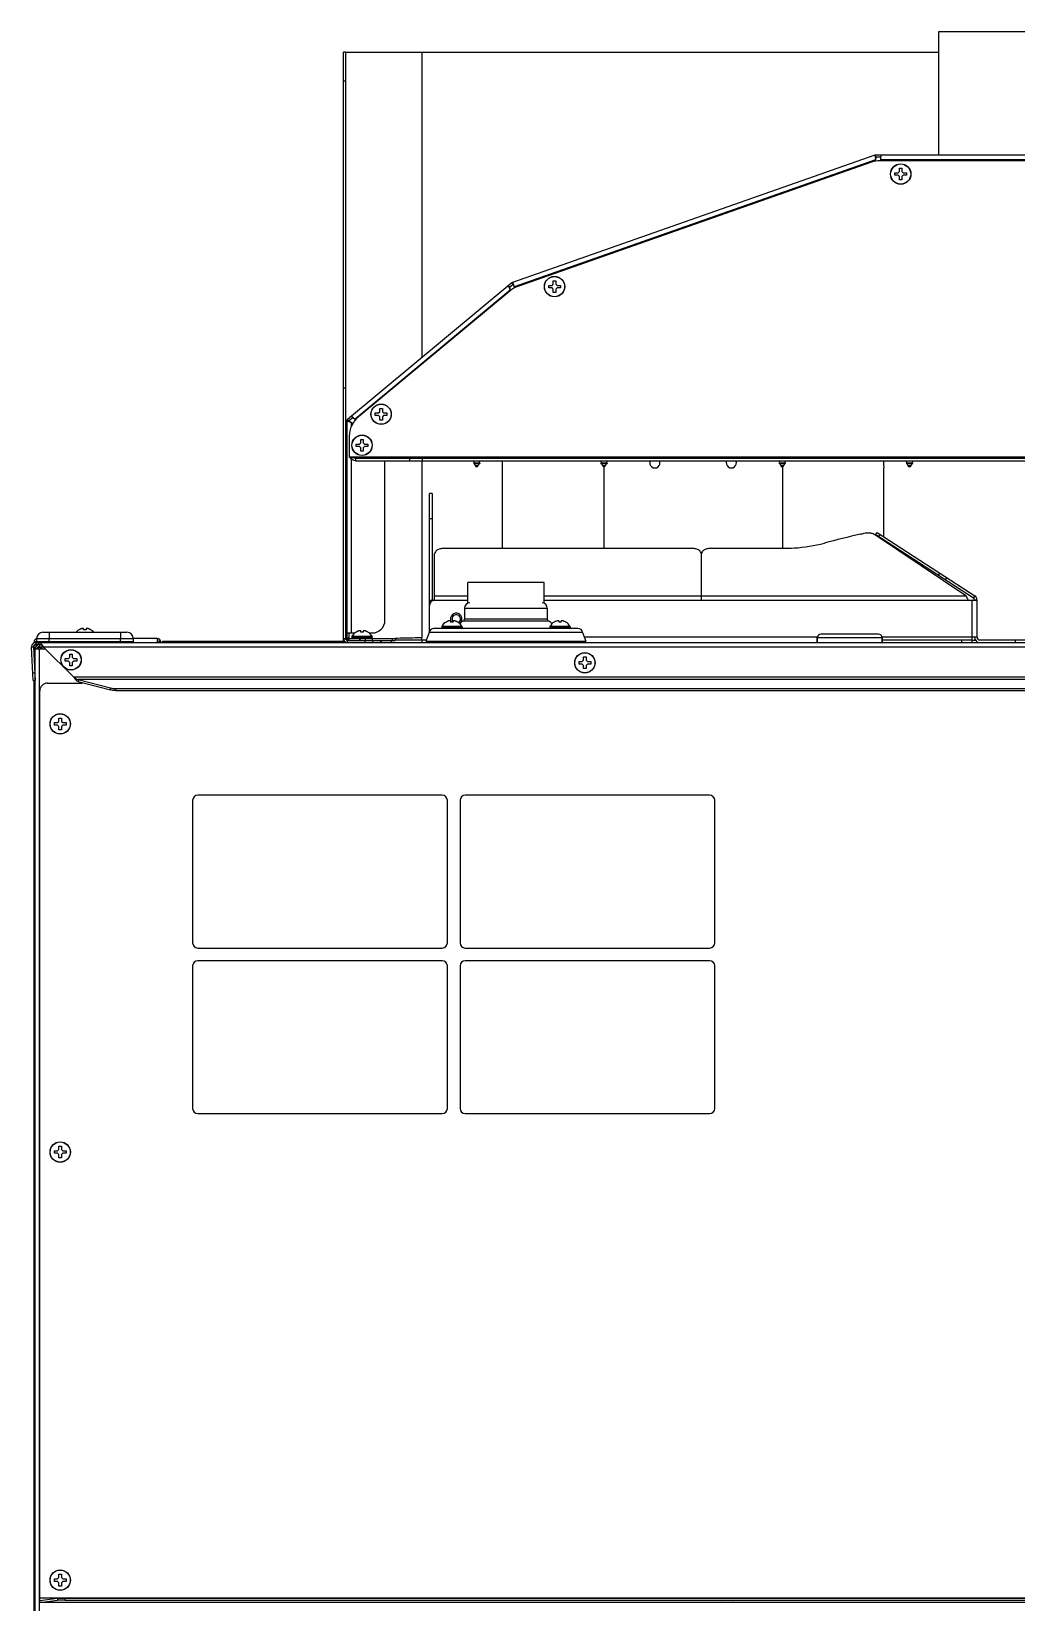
# Model space of a CAD drawing. Header units: millimetres. Extents: x -1686 to 4120, y -1850 to 2563.
# Drawn here: x 3220 to 3607, y 299 to 916 of the extents above; entities that cross this region are included whole.
import ezdxf

# ---------------------------------------------------------------- set-up
doc = ezdxf.new("R2010")
doc.units = ezdxf.units.MM
doc.header["$LTSCALE"] = 65.395
doc.layers.get('0').update_dxf_attribs({"linetype": 'CONTINUOUS'})
doc.layers.add('ASSI', color=7, linetype='CONTINUOUS')
doc.layers.add('GEOM', color=7, linetype='CONTINUOUS')

msp = doc.modelspace()

# ---------------------------------------------------------------- linework, layer by layer
at = {"linetype": 'Continuous'}
for p, q in [((3559.18, 859.03), (3559.18, 860.03)), ((3559.18, 860.03), (3560.48, 860.03)), ((3560.48, 859.03), (3559.18, 859.03)), ((3560.48, 860.03), (3560.98, 860.53)), ((3560.98, 858.53), (3560.48, 859.03)), ((3560.98, 860.53), (3560.98, 861.83)), ((3560.98, 861.83), (3561.98, 861.83)), ((3560.98, 857.23), (3560.98, 858.53)), ((3561.98, 861.83), (3561.98, 860.53)), ((3561.98, 860.53), (3562.48, 860.03)), ((3562.48, 859.03), (3561.98, 858.53)), ((3561.98, 858.53), (3561.98, 857.23)), ((3562.48, 860.03), (3563.78, 860.03)), ((3563.78, 859.03), (3562.48, 859.03)), ((3563.78, 860.03), (3563.78, 859.03)), ((3561.98, 857.23), (3560.98, 857.23)), ((3423.28, 814.83), (3423.28, 815.83)), ((3423.28, 815.83), (3424.58, 815.83)), ((3424.58, 814.83), (3423.28, 814.83)), ((3424.58, 815.83), (3425.08, 816.33)), ((3425.08, 814.33), (3424.58, 814.83)), ((3425.08, 816.33), (3425.08, 817.63)), ((3425.08, 817.63), (3426.08, 817.63)), ((3425.08, 813.03), (3425.08, 814.33)), ((3426.08, 817.63), (3426.08, 816.33)), ((3426.08, 816.33), (3426.58, 815.83)), ((3426.58, 814.83), (3426.08, 814.33)), ((3426.08, 814.33), (3426.08, 813.03)), ((3426.58, 815.83), (3427.88, 815.83)), ((3427.88, 814.83), (3426.58, 814.83)), ((3427.88, 815.83), (3427.88, 814.83)), ((3426.08, 813.03), (3425.08, 813.03)), ((3343.48, 775.43), (3342.68, 775.43)), ((3355.18, 764.73), (3355.18, 765.73)), ((3355.18, 765.73), (3356.48, 765.73)), ((3356.48, 765.73), (3356.98, 766.23)), ((3356.98, 766.23), (3356.98, 767.53)), ((3356.98, 767.53), (3357.98, 767.53)), ((3357.98, 767.53), (3357.98, 766.23)), ((3357.98, 766.23), (3358.48, 765.73)), ((3358.48, 765.73), (3359.78, 765.73)), ((3359.78, 765.73), (3359.78, 764.73)), ((3356.48, 764.73), (3355.18, 764.73)), ((3356.98, 764.23), (3356.48, 764.73)), ((3356.98, 762.93), (3356.98, 764.23)), ((3357.98, 762.93), (3356.98, 762.93)), ((3358.48, 764.73), (3357.98, 764.23)), ((3357.98, 764.23), (3357.98, 762.93)), ((3359.78, 764.73), (3358.48, 764.73)), ((3347.68, 752.53), (3347.68, 753.53)), ((3347.68, 753.53), (3348.98, 753.53)), ((3348.98, 753.53), (3349.48, 754.03)), ((3349.48, 754.03), (3349.48, 755.33)), ((3349.48, 755.33), (3350.48, 755.33)), ((3350.48, 755.33), (3350.48, 754.03)), ((3350.48, 754.03), (3350.98, 753.53)), ((3350.98, 753.53), (3352.28, 753.53)), ((3352.28, 753.53), (3352.28, 752.53)), ((3348.98, 752.53), (3347.68, 752.53)), ((3349.48, 752.03), (3348.98, 752.53)), ((3349.48, 750.73), (3349.48, 752.03)), ((3350.48, 750.73), (3349.48, 750.73)), ((3350.98, 752.53), (3350.48, 752.03)), ((3350.48, 752.03), (3350.48, 750.73)), ((3352.28, 752.53), (3350.98, 752.53)), ((3391.48, 691), (3391.48, 699.13)), ((3421.48, 699.13), (3391.48, 699.13)), ((3421.48, 691), (3421.48, 699.13)), ((3238.88, 680.58), (3238.88, 680.61)), ((3240.68, 680.58), (3240.68, 681.13)), ((3241.68, 681.13), (3241.68, 680.58)), ((3243.48, 680.61), (3243.48, 680.58)), ((3347.68, 679.68), (3347.68, 679.71)), ((3349.48, 679.68), (3349.48, 680.23)), ((3350.48, 680.23), (3350.48, 679.68)), ((3352.28, 679.71), (3352.28, 679.68)), ((3382.96, 683.61), (3382.96, 683.58)), ((3384.76, 684.13), (3384.76, 683.58)), ((3385.76, 683.58), (3385.76, 684.13)), ((3387.56, 683.58), (3387.56, 683.61)), ((3425.4, 683.61), (3425.4, 683.58)), ((3427.2, 684.13), (3427.2, 683.58)), ((3428.2, 683.58), (3428.2, 684.13)), ((3430, 683.58), (3430, 683.61)), ((3221.08, 673.13), (3221.08, 671.9)), ((3221.08, 673.13), (3221.49, 673.13)), ((3221.48, 672.93), (3221.48, 664.26)), ((3225.88, 672.93), (3221.48, 672.93)), ((3222.18, 677.13), (3222.2, 675.88)), ((3222.18, 677.13), (3260.18, 677.13)), ((3260.16, 675.88), (3222.2, 675.88)), ((3222.3, 673.13), (3222.88, 673.13)), ((3222.88, 673.13), (3222.88, 672.93)), ((3223.28, 674.73), (3223.28, 673.93)), ((3223.28, 674.73), (3223.55, 674.73)), ((3223.28, 673.93), (3224.85, 673.93)), ((3223.28, 672.93), (3223.28, -126.57)), ((3227.18, 675.63), (3227.18, 677.13)), ((3255.18, 675.63), (3255.18, 677.13)), ((3260.18, 677.13), (3260.16, 675.88)), ((3260.18, 677.17), (3260.18, 677.13)), ((3271.58, 675.63), (3271.58, 676.13)), ((3271.58, 676.13), (3343.12, 676.13)), ((3233.43, 668.28), (3233.43, 669.28)), ((3233.43, 669.28), (3234.73, 669.28)), ((3234.73, 668.28), (3233.43, 668.28)), ((3234.73, 669.28), (3235.23, 669.78)), ((3235.23, 667.78), (3234.73, 668.28)), ((3235.23, 669.78), (3235.23, 671.08)), ((3235.23, 671.08), (3236.23, 671.08)), ((3235.23, 666.48), (3235.23, 667.78)), ((3236.23, 666.48), (3235.23, 666.48)), ((3236.23, 671.08), (3236.23, 669.78)), ((3236.23, 669.78), (3236.73, 669.28)), ((3236.73, 668.28), (3236.23, 667.78)), ((3236.23, 667.78), (3236.23, 666.48)), ((3236.73, 669.28), (3238.03, 669.28)), ((3238.03, 668.28), (3236.73, 668.28)), ((3238.03, 669.28), (3238.03, 668.28)), ((3435.18, 667.13), (3435.18, 668.13)), ((3435.18, 668.13), (3436.48, 668.13)), ((3436.48, 667.13), (3435.18, 667.13)), ((3436.48, 668.13), (3436.98, 668.63)), ((3436.98, 666.63), (3436.48, 667.13)), ((3436.98, 668.63), (3436.98, 669.93)), ((3436.98, 669.93), (3437.98, 669.93)), ((3436.98, 665.33), (3436.98, 666.63)), ((3437.98, 669.93), (3437.98, 668.63)), ((3437.98, 668.63), (3438.48, 668.13)), ((3438.48, 667.13), (3437.98, 666.63)), ((3437.98, 666.63), (3437.98, 665.33)), ((3438.48, 668.13), (3439.78, 668.13)), ((3439.78, 667.13), (3438.48, 667.13)), ((3439.78, 668.13), (3439.78, 667.13)), ((3221.08, 660.64), (3221.08, -33.87)), ((3221.48, 663.67), (3221.48, -126.57)), ((3437.98, 665.33), (3436.98, 665.33)), ((3229.18, 643.13), (3229.18, 644.13)), ((3229.18, 644.13), (3230.48, 644.13)), ((3230.48, 643.13), (3229.18, 643.13)), ((3230.48, 644.13), (3230.98, 644.63)), ((3230.98, 642.63), (3230.48, 643.13)), ((3230.98, 644.63), (3230.98, 645.93)), ((3230.98, 645.93), (3231.98, 645.93)), ((3230.98, 641.33), (3230.98, 642.63)), ((3231.98, 645.93), (3231.98, 644.63)), ((3231.98, 644.63), (3232.48, 644.13)), ((3232.48, 643.13), (3231.98, 642.63)), ((3231.98, 642.63), (3231.98, 641.33)), ((3232.48, 644.13), (3233.78, 644.13)), ((3233.78, 643.13), (3232.48, 643.13)), ((3233.78, 644.13), (3233.78, 643.13)), ((3231.98, 641.33), (3230.98, 641.33)), ((3229.18, 475.03), (3229.18, 476.03)), ((3229.18, 476.03), (3230.48, 476.03)), ((3230.48, 475.03), (3229.18, 475.03)), ((3230.48, 476.03), (3230.98, 476.53)), ((3230.98, 474.53), (3230.48, 475.03)), ((3230.98, 476.53), (3230.98, 477.83)), ((3230.98, 477.83), (3231.98, 477.83)), ((3231.98, 477.83), (3231.98, 476.53)), ((3231.98, 476.53), (3232.48, 476.03)), ((3232.48, 475.03), (3231.98, 474.53)), ((3232.48, 476.03), (3233.78, 476.03)), ((3233.78, 475.03), (3232.48, 475.03)), ((3233.78, 476.03), (3233.78, 475.03)), ((3230.98, 473.23), (3230.98, 474.53)), ((3231.98, 473.23), (3230.98, 473.23)), ((3231.98, 474.53), (3231.98, 473.23)), ((3230.98, 308.43), (3230.98, 309.73)), ((3230.98, 309.73), (3231.98, 309.73)), ((3231.98, 309.73), (3231.98, 308.43)), ((3229.18, 306.93), (3229.18, 307.93)), ((3229.18, 307.93), (3230.48, 307.93)), ((3230.48, 306.93), (3229.18, 306.93)), ((3230.48, 307.93), (3230.98, 308.43)), ((3230.98, 306.43), (3230.48, 306.93)), ((3230.98, 305.13), (3230.98, 306.43)), ((3231.98, 305.13), (3230.98, 305.13)), ((3231.98, 308.43), (3232.48, 307.93)), ((3232.48, 306.93), (3231.98, 306.43)), ((3231.98, 306.43), (3231.98, 305.13)), ((3232.48, 307.93), (3233.78, 307.93)), ((3233.78, 306.93), (3232.48, 306.93)), ((3233.78, 307.93), (3233.78, 306.93))]:
    msp.add_line(p, q, dxfattribs=at)
for centre, radius, start, end in [((3241.38, 676.51), 4.8, 121.37271, 139.18383), ((3241.37, 676.52), 4.75, 118.9687, 121.53408), ((3241.37, 676.53), 4.75, 118.00738, 118.96837), ((3241.36, 676.53), 4.75, 116.68125, 118.00741), ((3241.36, 676.53), 4.74, 115.54022, 116.6812), ((3241.36, 676.54), 4.74, 114.57218, 115.5402), ((3241.36, 676.54), 4.73, 113.31747, 114.5722), ((3241.36, 676.55), 4.73, 112.54738, 113.31738), ((3241.35, 676.55), 4.72, 111.00254, 112.54756), ((3241.35, 676.56), 4.72, 110.5181, 111.00225), ((3241.35, 676.57), 4.7, 108.46559, 110.51874), ((3241.34, 676.59), 4.68, 107.37727, 108.46505), ((3241.34, 676.6), 4.67, 106.39488, 107.37721), ((3241.33, 676.63), 4.64, 104.31758, 106.39637), ((3240.43, 679.14), 2.01, 95.2585, 97.27409), ((3240.43, 679.16), 1.98, 94.6009, 95.25576), ((3240.43, 679.17), 1.97, 93.21665, 94.6016), ((3240.43, 679.18), 1.96, 92.37652, 93.21587), ((3240.43, 679.19), 1.95, 91.15446, 92.37669), ((3240.43, 679.19), 1.95, 90.19954, 91.15407), ((3240.43, 679.19), 1.95, 89.07411, 90.19949), ((3240.43, 679.19), 1.95, 88.00369, 89.07382), ((3240.43, 679.18), 1.96, 86.97715, 88.00366), ((3240.43, 679.17), 1.97, 85.71404, 86.97664), ((3240.43, 679.16), 1.98, 84.86274, 85.71439), ((3240.43, 679.14), 2.01, 82.72561, 84.85983), ((3241.18, 676.81), 3.8, 82.43512, 97.56488), ((3241.93, 679.14), 2.01, 95.14015, 97.27441), ((3241.93, 679.16), 1.98, 94.28565, 95.13722), ((3241.93, 679.17), 1.97, 93.0233, 94.28602), ((3241.93, 679.18), 1.96, 91.99641, 93.02279), ((3241.93, 679.19), 1.95, 90.92611, 91.99638), ((3241.93, 679.19), 1.95, 88.84587, 90.92582), ((3241.93, 679.19), 1.96, 87.62337, 88.84548), ((3241.93, 679.18), 1.96, 86.78409, 87.62352), ((3241.93, 679.17), 1.97, 85.39843, 86.78331), ((3241.93, 679.16), 1.98, 84.74422, 85.39912), ((3241.93, 679.14), 2.01, 82.72591, 84.7415), ((3241.03, 676.63), 4.64, 73.60363, 75.68242), ((3241.03, 676.6), 4.67, 72.62279, 73.60512), ((3241.02, 676.59), 4.68, 71.53495, 72.62273), ((3241.01, 676.57), 4.7, 69.48126, 71.53441), ((3241.01, 676.56), 4.72, 68.99775, 69.4819), ((3241.01, 676.55), 4.72, 67.45244, 68.99746), ((3241, 676.55), 4.73, 66.68262, 67.45262), ((3241, 676.54), 4.73, 65.4278, 66.68253), ((3241, 676.54), 4.74, 64.45979, 65.42782), ((3241, 676.53), 4.74, 63.3188, 64.45978), ((3241, 676.53), 4.75, 61.99259, 63.31875), ((3241, 676.53), 4.75, 61.03163, 61.99262), ((3240.99, 676.52), 4.75, 58.46592, 61.0313), ((3240.98, 676.51), 4.8, 40.81617, 58.62729), ((3350.18, 675.61), 4.8, 121.37271, 149.69882), ((3350.17, 675.62), 4.75, 118.9687, 121.53408), ((3350.17, 675.63), 4.75, 118.00738, 118.96837), ((3350.16, 675.63), 4.75, 116.68125, 118.00741), ((3350.16, 675.63), 4.74, 115.54022, 116.6812), ((3350.16, 675.64), 4.74, 114.57218, 115.5402), ((3350.16, 675.64), 4.73, 113.31747, 114.5722), ((3350.16, 675.65), 4.73, 112.54738, 113.31738), ((3350.15, 675.65), 4.72, 111.00254, 112.54756), ((3350.15, 675.66), 4.72, 110.5181, 111.00225), ((3350.15, 675.67), 4.7, 108.46559, 110.51874), ((3350.14, 675.69), 4.68, 107.37727, 108.46505), ((3350.14, 675.7), 4.67, 106.39488, 107.37721), ((3350.13, 675.73), 4.64, 104.31758, 106.39637), ((3349.23, 678.24), 2.01, 95.2585, 97.27409), ((3349.23, 678.26), 1.98, 94.6009, 95.25576), ((3349.23, 678.27), 1.97, 93.21665, 94.6016), ((3349.23, 678.28), 1.96, 92.37652, 93.21587), ((3349.23, 678.29), 1.95, 91.15446, 92.37669), ((3349.23, 678.29), 1.95, 90.19954, 91.15407), ((3349.23, 678.29), 1.95, 89.07411, 90.19949), ((3349.23, 678.29), 1.95, 88.00369, 89.07382), ((3349.23, 678.28), 1.96, 86.97715, 88.00366), ((3349.23, 678.27), 1.97, 85.71404, 86.97664), ((3349.23, 678.26), 1.98, 84.86274, 85.71439), ((3349.23, 678.24), 2.01, 82.72561, 84.85983), ((3349.98, 675.91), 3.8, 82.43512, 97.56488), ((3350.73, 678.24), 2.01, 95.14015, 97.27441), ((3350.73, 678.26), 1.98, 94.28565, 95.13722), ((3350.73, 678.27), 1.97, 93.0233, 94.28602), ((3350.73, 678.28), 1.96, 91.99641, 93.02279), ((3350.73, 678.29), 1.95, 90.92611, 91.99638), ((3350.73, 678.29), 1.95, 88.84587, 90.92582), ((3350.73, 678.29), 1.96, 87.62337, 88.84548), ((3350.73, 678.28), 1.96, 86.78409, 87.62352), ((3350.73, 678.27), 1.97, 85.39843, 86.78331), ((3350.73, 678.26), 1.98, 84.74422, 85.39912), ((3350.73, 678.24), 2.01, 82.72591, 84.7415), ((3349.83, 675.73), 4.64, 73.60363, 75.68242), ((3349.83, 675.7), 4.67, 72.62279, 73.60512), ((3349.82, 675.69), 4.68, 71.53495, 72.62273), ((3349.81, 675.67), 4.7, 69.48126, 71.53441), ((3349.81, 675.66), 4.72, 68.99775, 69.4819), ((3349.81, 675.65), 4.72, 67.45244, 68.99746), ((3349.8, 675.65), 4.73, 66.68262, 67.45262), ((3349.8, 675.64), 4.73, 65.4278, 66.68253), ((3349.8, 675.64), 4.74, 64.45979, 65.42782), ((3349.8, 675.63), 4.74, 63.3188, 64.45978), ((3349.8, 675.63), 4.75, 61.99259, 63.31875), ((3349.8, 675.63), 4.75, 61.03163, 61.99262), ((3349.79, 675.62), 4.75, 58.46592, 61.0313), ((3349.78, 675.61), 4.8, 30.30118, 58.62729), ((3385.46, 679.51), 4.8, 121.37271, 149.69882), ((3385.45, 679.52), 4.75, 118.9687, 121.53408), ((3385.45, 679.53), 4.75, 118.00738, 118.96837), ((3385.45, 679.53), 4.75, 116.68125, 118.00741), ((3385.44, 679.53), 4.74, 115.54022, 116.6812), ((3385.44, 679.54), 4.74, 114.57218, 115.54021), ((3385.44, 679.54), 4.73, 113.31747, 114.5722), ((3385.44, 679.55), 4.73, 112.54738, 113.31738), ((3385.44, 679.55), 4.72, 111.00254, 112.54756), ((3385.43, 679.56), 4.72, 110.5181, 111.00225), ((3385.43, 679.57), 4.7, 108.46559, 110.51874), ((3385.42, 679.59), 4.68, 107.37727, 108.46505), ((3385.42, 679.6), 4.67, 106.39488, 107.37721), ((3385.41, 679.63), 4.64, 104.31758, 106.39637), ((3384.52, 682.14), 2.01, 95.2585, 97.27409), ((3384.52, 682.16), 1.98, 94.60088, 95.25578), ((3384.51, 682.17), 1.97, 93.21669, 94.60157), ((3384.51, 682.18), 1.96, 92.37648, 93.21591), ((3384.51, 682.19), 1.96, 91.15452, 92.37663), ((3384.51, 682.19), 1.95, 89.07418, 91.15413), ((3384.51, 682.19), 1.95, 88.00362, 89.07389), ((3384.51, 682.18), 1.96, 86.97721, 88.00359), ((3384.51, 682.17), 1.97, 85.71398, 86.9767), ((3384.51, 682.16), 1.98, 84.86278, 85.71435), ((3384.51, 682.14), 2.01, 82.72559, 84.85985), ((3385.26, 679.81), 3.8, 82.43512, 97.56488), ((3386.02, 682.14), 2.01, 95.14017, 97.27439), ((3386.01, 682.16), 1.98, 94.28561, 95.13726), ((3386.01, 682.17), 1.97, 93.02336, 94.28596), ((3386.01, 682.18), 1.96, 91.99634, 93.02285), ((3386.01, 682.19), 1.95, 90.92618, 91.99631), ((3386.01, 682.19), 1.95, 89.80051, 90.92589), ((3386.01, 682.19), 1.95, 88.84593, 89.80046), ((3386.01, 682.19), 1.95, 87.62331, 88.84554), ((3386.01, 682.18), 1.96, 86.78413, 87.62348), ((3386.01, 682.17), 1.97, 85.3984, 86.78335), ((3386.01, 682.16), 1.98, 84.74424, 85.3991), ((3386.01, 682.14), 2.01, 82.72591, 84.7415), ((3385.12, 679.63), 4.64, 73.60363, 75.68242), ((3385.11, 679.6), 4.67, 72.62279, 73.60512), ((3385.1, 679.59), 4.68, 71.53495, 72.62273), ((3385.1, 679.57), 4.7, 69.48126, 71.53441), ((3385.09, 679.56), 4.72, 68.99775, 69.4819), ((3385.09, 679.55), 4.72, 67.45244, 68.99746), ((3385.09, 679.55), 4.73, 66.68262, 67.45262), ((3385.09, 679.54), 4.73, 65.4278, 66.68253), ((3385.08, 679.54), 4.74, 64.4598, 65.42782), ((3385.08, 679.53), 4.74, 63.3188, 64.45978), ((3385.08, 679.53), 4.75, 61.99259, 63.31875), ((3385.08, 679.53), 4.75, 61.03163, 61.99262), ((3385.08, 679.52), 4.75, 58.46592, 61.0313), ((3385.06, 679.51), 4.8, 30.30118, 58.62729), ((3427.9, 679.51), 4.8, 121.37271, 149.69882), ((3427.88, 679.52), 4.75, 118.9687, 121.53408), ((3427.88, 679.53), 4.75, 118.00738, 118.96837), ((3427.88, 679.53), 4.75, 116.68125, 118.00741), ((3427.88, 679.53), 4.74, 115.54022, 116.6812), ((3427.88, 679.54), 4.74, 114.57218, 115.54021), ((3427.88, 679.54), 4.73, 113.31747, 114.5722), ((3427.87, 679.55), 4.73, 112.54738, 113.31738), ((3427.87, 679.55), 4.72, 111.00254, 112.54756), ((3427.87, 679.56), 4.72, 110.5181, 111.00225), ((3427.86, 679.57), 4.7, 108.46559, 110.51874), ((3427.86, 679.59), 4.68, 107.37727, 108.46505), ((3427.85, 679.6), 4.67, 106.39488, 107.37721), ((3427.85, 679.63), 4.64, 104.31758, 106.39637), ((3426.95, 682.14), 2.01, 95.2585, 97.27409), ((3426.95, 682.16), 1.98, 94.60088, 95.25578), ((3426.95, 682.17), 1.97, 93.21669, 94.60157), ((3426.95, 682.18), 1.96, 92.37648, 93.21591), ((3426.95, 682.19), 1.96, 91.15452, 92.37663), ((3426.95, 682.19), 1.95, 89.07418, 91.15413), ((3426.95, 682.19), 1.95, 88.00362, 89.07389), ((3426.95, 682.18), 1.96, 86.97721, 88.00359), ((3426.95, 682.17), 1.97, 85.71398, 86.9767), ((3426.95, 682.16), 1.98, 84.86278, 85.71435), ((3426.94, 682.14), 2.01, 82.72559, 84.85985), ((3427.7, 679.81), 3.8, 82.43512, 97.56488), ((3428.45, 682.14), 2.01, 95.14017, 97.27439), ((3428.45, 682.16), 1.98, 94.28561, 95.13726), ((3428.45, 682.17), 1.97, 93.02336, 94.28596), ((3428.45, 682.18), 1.96, 91.99634, 93.02285), ((3428.45, 682.19), 1.95, 90.92618, 91.99631), ((3428.45, 682.19), 1.95, 89.80051, 90.92589), ((3428.45, 682.19), 1.95, 88.84593, 89.80046), ((3428.45, 682.19), 1.95, 87.62331, 88.84554), ((3428.45, 682.18), 1.96, 86.78413, 87.62348), ((3428.45, 682.17), 1.97, 85.3984, 86.78335), ((3428.45, 682.16), 1.98, 84.74424, 85.3991), ((3428.44, 682.14), 2.01, 82.72591, 84.7415), ((3427.55, 679.63), 4.64, 73.60363, 75.68242), ((3427.54, 679.6), 4.67, 72.62279, 73.60512), ((3427.54, 679.59), 4.68, 71.53495, 72.62273), ((3427.53, 679.57), 4.7, 69.48126, 71.53441), ((3427.53, 679.56), 4.72, 68.99775, 69.4819), ((3427.53, 679.55), 4.72, 67.45244, 68.99746), ((3427.52, 679.55), 4.73, 66.68262, 67.45262), ((3427.52, 679.54), 4.73, 65.4278, 66.68253), ((3427.52, 679.54), 4.74, 64.4598, 65.42782), ((3427.52, 679.53), 4.74, 63.3188, 64.45978), ((3427.52, 679.53), 4.75, 61.99259, 63.31875), ((3427.51, 679.53), 4.75, 61.03163, 61.99262), ((3427.51, 679.52), 4.75, 58.46592, 61.0313), ((3427.5, 679.51), 4.8, 30.30118, 58.62729), ((3223.28, 672.93), 1.8, 90, 180), ((3222.45, 675.88), 0.25, 181, 270), ((3223.28, 672.93), 1, 90, 180), ((3259.91, 675.88), 0.25, 270, 359)]:
    msp.add_arc(centre, radius, start, end, dxfattribs=at)
at = {"layer": 'ASSI', "linetype": 'Continuous'}
for p, q in [((3576.48, 866.93), (3576.48, 915.53)), ((3576.48, 915.53), (3726.48, 915.53)), ((3390.23, 689.13), (3422.73, 689.13)), ((3376.39, 679.55), (3375.09, 676.13)), ((3436.57, 679.55), (3376.39, 679.55)), ((3434.78, 681.13), (3378.18, 681.13)), ((3381.26, 681.73), (3381.26, 681.53)), ((3389.26, 681.73), (3381.26, 681.73)), ((3389.26, 681.53), (3381.26, 681.53)), ((3389.21, 681.93), (3381.32, 681.93)), ((3389.26, 681.73), (3389.26, 681.53)), ((3423.7, 681.73), (3423.7, 681.53)), ((3431.7, 681.73), (3423.7, 681.73)), ((3431.7, 681.53), (3423.7, 681.53)), ((3431.64, 681.93), (3423.75, 681.93)), ((3431.7, 681.73), (3431.7, 681.53)), ((3436.57, 679.55), (3437.87, 676.13)), ((3344.88, 677.23), (3349.39, 677.23)), ((3345.98, 677.83), (3345.98, 677.63)), ((3345.98, 677.83), (3353.98, 677.83)), ((3345.98, 677.63), (3353.98, 677.63)), ((3346.04, 678.03), (3353.93, 678.03)), ((3353.98, 677.83), (3353.98, 677.63)), ((3528.73, 675.63), (3528.73, 677.38)), ((3554.23, 675.63), (3554.23, 677.38))]:
    msp.add_line(p, q, dxfattribs=at)
for centre, radius in [((3561.48, 859.53), 4), ((3561.48, 859.53), 3.95), ((3425.58, 815.33), 4), ((3425.58, 815.33), 3.95), ((3357.48, 765.23), 4), ((3357.48, 765.23), 3.95), ((3349.98, 753.03), 4), ((3349.98, 753.03), 3.95), ((3235.73, 668.78), 4), ((3235.73, 668.78), 3.95), ((3437.48, 667.63), 4), ((3437.48, 667.63), 3.95), ((3231.48, 643.63), 4), ((3231.48, 643.63), 3.95), ((3231.48, 475.53), 4), ((3231.48, 475.53), 3.95), ((3231.48, 307.43), 4), ((3231.48, 307.43), 3.95)]:
    msp.add_circle(centre, radius, dxfattribs=at)
for centre, radius, start, end in [((3464.98, 746.13), 2, 156.34953, 23.65047), ((3494.98, 746.13), 2, 156.34953, 23.65047), ((3392.28, 689.13), 2.05, 90, 180), ((3420.68, 689.13), 2.05, 0, 90), ((3386.98, 684.88), 2.25, 305.85978, 214.49994), ((3386.98, 684.88), 1.65, 299.96861, 222.44267), ((3241.38, 676.51), 4.8, 121.37271, 139.39925), ((3240.98, 676.51), 4.8, 40.60075, 58.62729), ((3350.18, 675.61), 4.8, 121.37271, 149.69882), ((3349.78, 675.61), 4.8, 30.30118, 58.62729), ((3378.18, 679.33), 1.8, 90, 173.00567), ((3381.66, 681.73), 0.4, 149.69882, 180), ((3381.66, 681.53), 0.4, 180, 270), ((3385.46, 679.51), 4.8, 121.37271, 149.69882), ((3385.06, 679.51), 4.8, 30.30118, 58.62729), ((3391.48, 680.13), 4.25, 113.95008, 137.66377), ((3388.86, 681.53), 0.4, 270, 0), ((3388.86, 681.73), 0.4, 0, 30.30118), ((3421.48, 680.13), 4.25, 42.33623, 66.04992), ((3424.1, 681.73), 0.4, 149.69882, 180), ((3424.1, 681.53), 0.4, 180, 270), ((3427.9, 679.51), 4.8, 121.37271, 149.69882), ((3427.5, 679.51), 4.8, 30.30118, 58.62729), ((3431.3, 681.53), 0.4, 270, 0), ((3431.3, 681.73), 0.4, 0, 30.30118), ((3434.78, 679.33), 1.8, 6.99433, 90), ((3346.38, 677.83), 0.4, 149.69882, 180), ((3346.38, 677.63), 0.4, 180, 270), ((3353.58, 677.63), 0.4, 270, 360), ((3353.58, 677.83), 0.4, 0, 30.30118)]:
    msp.add_arc(centre, radius, start, end, dxfattribs=at)
for points in [[(3491.23, 299.49), (3491.23, 299.49), (3491.25, 299.5), (3491.28, 299.5), (3491.34, 299.51), (3491.41, 299.52), (3491.5, 299.52), (3491.62, 299.53), (3491.75, 299.54), (3491.95, 299.55), (3492.25, 299.55), (3492.63, 299.56), (3493.05, 299.56), (3493.48, 299.57), (3493.91, 299.56), (3494.33, 299.56), (3494.71, 299.55), (3495.01, 299.55), (3495.21, 299.54), (3495.35, 299.53), (3495.46, 299.52), (3495.55, 299.52), (3495.63, 299.51), (3495.68, 299.5), (3495.71, 299.5), (3495.73, 299.49), (3495.73, 299.49)], [(3495.73, 299.49), (3495.73, 299.48), (3495.71, 299.48), (3495.68, 299.47), (3495.63, 299.46), (3495.55, 299.46), (3495.46, 299.45), (3495.35, 299.44), (3495.21, 299.44), (3495.01, 299.43), (3494.71, 299.42), (3494.33, 299.41), (3493.91, 299.41), (3493.48, 299.41), (3493.05, 299.41), (3492.63, 299.41), (3492.25, 299.42), (3491.95, 299.43), (3491.75, 299.44), (3491.62, 299.44), (3491.5, 299.45), (3491.41, 299.46), (3491.34, 299.46), (3491.28, 299.47), (3491.25, 299.48), (3491.23, 299.48), (3491.23, 299.49)]]:
    msp.add_open_spline(points, degree=3, knots=[0, 0, 0, 0, 0.002947, 0.010326, 0.022336, 0.038907, 0.059895, 0.085106, 0.114301, 0.147202, 0.222828, 0.309089, 0.402677, 0.5, 0.597323, 0.690911, 0.777172, 0.852798, 0.885699, 0.914894, 0.940105, 0.961093, 0.977664, 0.989674, 0.997053, 1, 1, 1, 1], dxfattribs=at)
at = {"layer": 'GEOM', "linetype": 'Continuous'}
for p, q in [((3342.68, 676.43), (3342.68, 907.43)), ((3343.48, 907.43), (3342.68, 907.43)), ((3343.48, 907.43), (3343.48, 677.23)), ((3343.48, 907.43), (3576.48, 907.43)), ((3373.48, 907.43), (3373.48, 787.44)), ((3342.68, 896.13), (3343.48, 896.13)), ((3551.34, 866.88), (3409.13, 816.98)), ((3551.6, 865.07), (3409.73, 815.29)), ((3550.07, 864.17), (3411.18, 815.43)), ((3551.34, 866.88), (3551.7, 865.85)), ((3551.6, 864.55), (3551.6, 865.07)), ((3551.63, 866.93), (3551.63, 866.13)), ((3751.33, 866.93), (3551.63, 866.93)), ((3553.63, 866.13), (3551.63, 866.13)), ((3749.58, 864.73), (3553.38, 864.73)), ((3553.63, 866.93), (3553.63, 866.4)), ((3553.63, 864.73), (3553.63, 866.4)), ((3749.33, 865.13), (3553.63, 865.13)), ((3408.86, 816.83), (3344.31, 763.2)), ((3407.32, 815.55), (3408.02, 814.71)), ((3409.37, 816.21), (3407.83, 814.93)), ((3408.86, 816.83), (3409.37, 816.21)), ((3409.13, 816.98), (3409.31, 816.49)), ((3409.31, 816.49), (3409.88, 814.85)), ((3408.18, 813.93), (3347.27, 763.33)), ((3408.1, 813.68), (3348.59, 764.25)), ((3408.23, 813.78), (3408.18, 813.93)), ((3343.98, 762.51), (3343.98, 677.33)), ((3343.98, 762.51), (3345.07, 762.51)), ((3344.31, 763.2), (3344.82, 762.59)), ((3346.36, 763.86), (3344.82, 762.59)), ((3345.78, 761.92), (3345.78, 760.24)), ((3346.4, 761.56), (3345.78, 761.92)), ((3345.84, 764.48), (3346.54, 763.64)), ((3347.27, 763.33), (3347.6, 763.14)), ((3344.98, 756.55), (3344.98, 748.43)), ((3957.98, 748.43), (3344.98, 748.43)), ((3345.78, 747.74), (3345.78, 679.33)), ((3347.58, 746.93), (3347.58, 747.93)), ((3347.58, 747.93), (3955.38, 747.93)), ((3347.58, 746.93), (3955.38, 746.93)), ((3358.98, 684.33), (3358.98, 746.93)), ((3368.64, 747.93), (3368.64, 746.93)), ((3373.48, 746.93), (3373.48, 677.43)), ((3373.64, 747.93), (3373.64, 746.93)), ((3394.01, 746.14), (3393.72, 746.93)), ((3396.3, 746.93), (3396.02, 746.14)), ((3443.98, 746.14), (3443.69, 746.93)), ((3446.27, 746.93), (3445.99, 746.14)), ((3513.98, 746.14), (3513.69, 746.93)), ((3516.27, 746.93), (3515.99, 746.14)), ((3563.94, 746.14), (3563.66, 746.93)), ((3566.24, 746.93), (3565.95, 746.14)), ((3394.01, 746.14), (3393.82, 746.03)), ((3393.82, 746.03), (3393.82, 745.93)), ((3393.82, 746.03), (3396.21, 746.03)), ((3394.16, 745.73), (3393.82, 745.93)), ((3393.82, 745.93), (3396.21, 745.93)), ((3394.01, 746.14), (3396.02, 746.14)), ((3394.4, 745.06), (3394.16, 745.73)), ((3395.87, 745.73), (3394.16, 745.73)), ((3394.4, 745.06), (3395.62, 745.06)), ((3395.87, 745.73), (3395.62, 745.06)), ((3396.21, 745.93), (3395.87, 745.73)), ((3396.21, 746.03), (3396.02, 746.14)), ((3396.21, 746.03), (3396.21, 745.93)), ((3405.13, 712.58), (3405.13, 744.14)), ((3443.98, 746.14), (3443.78, 746.03)), ((3443.78, 746.03), (3443.78, 745.93)), ((3443.78, 746.03), (3446.18, 746.03)), ((3444.12, 745.73), (3443.78, 745.93)), ((3443.78, 745.93), (3446.18, 745.93)), ((3443.98, 746.14), (3445.99, 746.14)), ((3444.37, 745.06), (3444.12, 745.73)), ((3445.84, 745.73), (3444.12, 745.73)), ((3444.37, 745.06), (3445.59, 745.06)), ((3444.88, 744.65), (3444.88, 712.58)), ((3445.84, 745.73), (3445.59, 745.06)), ((3446.18, 745.93), (3445.84, 745.73)), ((3446.18, 746.03), (3445.99, 746.14)), ((3446.18, 746.03), (3446.18, 745.93)), ((3513.98, 746.14), (3513.78, 746.03)), ((3513.78, 746.03), (3513.78, 745.93)), ((3513.78, 746.03), (3516.18, 746.03)), ((3514.12, 745.73), (3513.78, 745.93)), ((3513.78, 745.93), (3516.18, 745.93)), ((3513.98, 746.14), (3515.99, 746.14)), ((3514.37, 745.06), (3514.12, 745.73)), ((3515.84, 745.73), (3514.12, 745.73)), ((3514.37, 745.06), (3515.59, 745.06)), ((3515.08, 744.65), (3515.08, 712.58)), ((3515.84, 745.73), (3515.59, 745.06)), ((3516.18, 745.93), (3515.84, 745.73)), ((3516.18, 746.03), (3515.99, 746.14)), ((3516.18, 746.03), (3516.18, 745.93)), ((3554.83, 717.12), (3554.83, 744.14)), ((3554.83, 744.13), (3554.83, 744.14)), ((3563.94, 746.14), (3563.75, 746.03)), ((3563.75, 746.03), (3563.75, 745.93)), ((3563.75, 746.03), (3566.15, 746.03)), ((3564.09, 745.73), (3563.75, 745.93)), ((3563.75, 745.93), (3566.15, 745.93)), ((3563.94, 746.14), (3565.95, 746.14)), ((3564.34, 745.06), (3564.09, 745.73)), ((3565.81, 745.73), (3564.09, 745.73)), ((3564.34, 745.06), (3565.56, 745.06)), ((3565.81, 745.73), (3565.56, 745.06)), ((3566.15, 745.93), (3565.81, 745.73)), ((3566.15, 746.03), (3565.95, 746.14)), ((3566.15, 746.03), (3566.15, 745.93)), ((3376.48, 679.92), (3376.48, 734.13)), ((3377.48, 734.13), (3376.48, 734.13)), ((3377.48, 734.13), (3377.48, 692.13)), ((3377.48, 724.13), (3376.48, 724.13)), ((3587.08, 693.91), (3551.59, 717.78)), ((3551.74, 717.94), (3552.29, 718.77)), ((3551.74, 717.94), (3590.03, 693.08)), ((3552.29, 718.77), (3590.57, 693.91)), ((3552.91, 717.18), (3553.46, 718.02)), ((3554.83, 715.6), (3554.83, 715.93)), ((3378.48, 692.13), (3378.48, 710.4)), ((3382.48, 712.58), (3479.22, 712.58)), ((3483.22, 692.24), (3483.22, 710.4)), ((3487.22, 712.58), (3515.48, 712.58)), ((3576.32, 701.98), (3576.86, 702.82)), ((3579.05, 700.2), (3579.6, 701.04)), ((3378.48, 692.13), (3376.48, 692.13)), ((3378.48, 693.91), (3391.48, 693.91)), ((3378.48, 692.24), (3391.48, 692.24)), ((3421.48, 693.91), (3587.08, 693.91)), ((3421.48, 692.24), (3587.95, 692.24)), ((3587.95, 692.24), (3587.95, 692.13)), ((3591.48, 692.13), (3587.95, 692.13)), ((3589.48, 677.63), (3589.48, 692.13)), ((3590.57, 693.91), (3590.03, 693.08)), ((3590.48, 692.13), (3590.48, 692.24)), ((3591.48, 692.24), (3590.48, 692.24)), ((3591.48, 677.63), (3591.48, 692.24)), ((3390.23, 689.13), (3390.23, 684.75)), ((3422.73, 689.13), (3422.73, 684.75)), ((3224.68, 679.63), (3257.68, 679.63)), ((3227.18, 679.63), (3227.18, 677.13)), ((3255.18, 679.63), (3255.18, 677.13)), ((3343.98, 679.33), (3344.51, 679.33)), ((3344.51, 679.33), (3347.16, 679.33)), ((3344.78, 679.33), (3344.78, 677.33)), ((3352.8, 679.33), (3353.98, 679.33)), ((3376.39, 679.55), (3375.09, 676.13)), ((3423.21, 684.01), (3389.76, 684.01)), ((3422.73, 684.75), (3390.23, 684.75)), ((3436.57, 679.55), (3437.87, 676.13)), ((3552.73, 678.88), (3530.23, 678.88)), ((3220.98, 673.78), (3220.18, 673.74)), ((3220.87, 660.63), (3220.18, 673.74)), ((3220.98, 673.78), (3221.67, 660.67)), ((3221.1, 674.3), (3221.08, 673.13)), ((3221.12, 675.41), (3221.12, 675.66)), ((3221.98, 674.83), (3221.98, 675.63)), ((3221.98, 675.63), (4080.98, 675.63)), ((3222.98, 674.83), (3221.98, 674.83)), ((3222.18, 677.17), (3222.18, 677.13)), ((3222.18, 677.17), (3260.18, 677.17)), ((3222.86, 674.8), (3222.85, 674.83)), ((3222.98, 673.13), (3222.88, 673.13)), ((3222.98, 675.63), (3222.98, 674.7)), ((3222.98, 673.88), (3222.98, 672.93)), ((3222.98, 673.83), (3223.68, 673.83)), ((3223.68, 673.93), (3223.68, 672.93)), ((3224.18, 673.93), (3224.18, 672.93)), ((3236.8, 662.01), (3224.98, 673.83)), ((4077.98, 673.83), (3224.98, 673.83)), ((3260.18, 677.17), (3260.18, 677.13)), ((3269.54, 677.13), (3260.18, 677.13)), ((3269.54, 677.13), (3269.55, 676.2)), ((3271.04, 675.66), (3271.04, 675.63)), ((3342.68, 677.23), (3343.48, 677.23)), ((3342.9, 676.43), (3342.68, 676.43)), ((3344.78, 677.33), (3343.98, 677.33)), ((3344.28, 675.63), (3344.28, 676.43)), ((3344.28, 676.43), (3362.98, 676.43)), ((3349.39, 677.23), (3362.98, 677.23)), ((3351.18, 675.63), (3351.18, 676.43)), ((3351.32, 676.43), (3351.32, 677.23)), ((3354.15, 676.43), (3354.15, 677.23)), ((3354.18, 675.63), (3354.18, 676.43)), ((3357.18, 676.43), (3357.18, 675.63)), ((3357.48, 676.43), (3357.48, 675.63)), ((3361.48, 676.43), (3361.48, 675.63)), ((3361.81, 677.23), (3361.81, 676.43)), ((3362.98, 677.23), (3362.98, 676.43)), ((3362.98, 676.63), (3375.28, 676.63)), ((3373.48, 676.63), (3373.48, 677.43)), ((3373.54, 675.63), (3373.54, 676.63)), ((3375.09, 676.13), (3437.87, 676.13)), ((3375.48, 675.63), (3375.48, 676.13)), ((3376.48, 676.13), (3376.48, 675.63)), ((3528.73, 677.63), (3437.3, 677.63)), ((3528.73, 677.38), (3528.73, 675.63)), ((3554.23, 677.38), (3528.73, 677.38)), ((3589.48, 677.63), (3554.23, 677.63)), ((3554.23, 677.38), (3554.23, 675.63)), ((3554.23, 676.63), (3589.48, 676.63)), ((3585.48, 675.63), (3585.48, 676.63)), ((3589.48, 676.63), (3589.48, 677.63)), ((3591.48, 677.63), (3589.48, 677.63)), ((3589.48, 675.63), (3589.48, 676.63)), ((3590.89, 676.43), (3589.48, 676.43)), ((3592.48, 676.63), (3610.48, 676.63)), ((3606.48, 676.63), (3606.48, 675.63)), ((3220.71, 663.63), (3221.51, 663.67)), ((3220.87, 660.63), (3221.48, 660.66)), ((4066.16, 662.01), (3236.8, 662.01)), ((3238.47, 661.05), (3238.47, 660.27)), ((3238.47, 661.05), (3251.21, 657.75)), ((4064.5, 661.05), (3238.47, 661.05)), ((3238.47, 660.27), (3251.21, 656.98)), ((3223.48, 298.64), (3223.48, 656.63)), ((3226.48, 659.63), (3239.45, 659.63)), ((3251.21, 656.98), (3251.21, 657.75)), ((3253.33, 656.75), (3253.33, 657.52)), ((3253.33, 657.52), (4049.63, 657.52)), ((3253.33, 656.75), (4049.63, 656.75)), ((3283.48, 613.63), (3283.48, 557.63)), ((3381.48, 615.63), (3285.48, 615.63)), ((3383.48, 557.63), (3383.48, 613.63)), ((3388.48, 613.63), (3388.48, 557.63)), ((3486.48, 615.63), (3390.48, 615.63)), ((3488.48, 557.63), (3488.48, 613.63)), ((3285.48, 555.63), (3381.48, 555.63)), ((3390.48, 555.63), (3486.48, 555.63)), ((3381.48, 550.63), (3285.48, 550.63)), ((3486.48, 550.63), (3390.48, 550.63)), ((3283.48, 548.63), (3283.48, 492.63)), ((3383.48, 492.63), (3383.48, 548.63)), ((3388.48, 548.63), (3388.48, 492.63)), ((3488.48, 492.63), (3488.48, 548.63)), ((3285.48, 490.63), (3381.48, 490.63)), ((3390.48, 490.63), (3486.48, 490.63)), ((4079.48, 300.43), (3223.48, 300.43)), ((3223.48, 299.44), (3230.42, 300.34)), ((3223.48, 298.64), (3230.42, 299.54)), ((4079.48, 298.64), (3223.48, 298.64)), ((3230.42, 300.34), (3230.42, 299.54)), ((3233.32, 300.42), (3233.32, 299.62)), ((3233.32, 300.42), (3860.8, 300.42)), ((3233.32, 299.62), (3860.8, 299.62))]:
    msp.add_line(p, q, dxfattribs=at)
for centre, radius, start, end in [((3553.38, 854.73), 10, 90, 109.3367), ((3551.63, 866.03), 0.9, 90, 109.33481), ((3551.63, 866.03), 0.1, 90, 109.33481), ((3414.49, 805.99), 10, 109.3367, 129.71842), ((3409.43, 816.14), 0.9, 109.33481, 129.71876), ((3409.43, 816.14), 0.1, 109.33481, 129.71876), ((3344.88, 762.51), 0.9, 129.71876, 180), ((3344.88, 762.51), 0.1, 129.71876, 180), ((3354.98, 756.55), 10, 129.71842, 180), ((3366.88, 746.13), 38.31, 0.00607, 1.20329), ((3593.09, 746.13), 38.31, 178.79676, 179.99388), ((3395.01, 745.28), 0.65, 200, 340), ((3367.24, 746.13), 37.94, 356.97818, 359.99962), ((3444.98, 745.28), 0.65, 200, 340), ((3514.98, 745.28), 0.65, 200, 340), ((3592.8, 746.13), 38.03, 180.00347, 183.01109), ((3564.95, 745.28), 0.65, 200, 340), ((3618.99, 391.22), 335.03, 102.64064, 105.13632), ((3526.82, 802.17), 86.13, 282.64572, 283.45924), ((3378.48, 690.13), 2, 90, 180), ((3589.48, 692.24), 1, 0, 57), ((3589.48, 692.24), 2, 0, 57), ((3224.68, 677.13), 2.5, 90, 179), ((3257.68, 677.13), 2.5, 1, 90), ((3353.98, 684.33), 5, 270, 360), ((3389.43, 684.75), 0.8, 293.95008, 0), ((3423.53, 684.75), 0.8, 180, 246.04992), ((3530.23, 677.38), 1.5, 90, 180), ((3552.73, 677.38), 1.5, 0, 90), ((3221.98, 673.83), 1.8, 90, 183), ((3221.98, 673.83), 1, 90, 183), ((3222.62, 675.63), 1.5, 106.814, 179), ((3222.58, 674.22), 1.98, 101.34285, 102.20703), ((3246.77, 681), 24.7, 194.54225, 194.8189), ((3269.54, 675.63), 1.5, 0.99998, 89.999), ((3344.28, 677.23), 1.6, 180, 270), ((3344.28, 677.23), 0.8, 180, 270), ((3344.88, 677.33), 0.9, 180, 270), ((3353.94, 672.97), 10.06, 154.87593, 159.4352), ((3344.88, 677.33), 0.1, 180, 270), ((3363.88, 668.1), 17.12, 147.78747, 150.89956), ((3375.48, 677.63), 2, 270, 300.59889), ((3377.33, 676.43), 0.8, 202.34573, 270), ((3435.63, 676.43), 0.8, 270, 337.65427), ((3592.48, 677.63), 2, 180, 270), ((3592.48, 677.63), 1, 180, 270), ((3226.48, 656.63), 3, 90, 180), ((3239.45, 662.63), 3, 270, 287.93963), ((3285.48, 613.63), 2, 90, 180), ((3381.48, 613.63), 2, 0, 90), ((3390.48, 613.63), 2, 90, 180), ((3486.48, 613.63), 2, 0, 90), ((3285.48, 557.63), 2, 180, 270), ((3381.48, 557.63), 2, 270, 360), ((3390.48, 557.63), 2, 180, 270), ((3486.48, 557.63), 2, 270, 360), ((3285.48, 548.63), 2, 90, 180), ((3381.48, 548.63), 2, 0, 90), ((3390.48, 548.63), 2, 90, 180), ((3486.48, 548.63), 2, 0, 90), ((3285.48, 492.63), 2, 180, 270), ((3381.48, 492.63), 2, 270, 360), ((3390.48, 492.63), 2, 180, 270), ((3486.48, 492.63), 2, 270, 360)]:
    msp.add_arc(centre, radius, start, end, dxfattribs=at)
for points, knots in [([(3551.51, 866.38), (3551.51, 866.18), (3551.54, 865.74), (3551.58, 865.3), (3551.6, 865.07)], [0, 0, 0, 0, 0.461731, 1, 1, 1, 1]), ([(3551.7, 865.85), (3551.67, 865.73), (3551.63, 865.47), (3551.61, 865.21), (3551.6, 865.07)], [0, 0, 0, 0, 0.466979, 1, 1, 1, 1]), ([(3407.65, 815.14), (3407.72, 814.95), (3407.9, 814.54), (3408.08, 814.14), (3408.18, 813.93)], [0, 0, 0, 0, 0.462058, 1, 1, 1, 1]), ([(3408.02, 814.71), (3408.03, 814.58), (3408.08, 814.32), (3408.15, 814.06), (3408.18, 813.93)], [0, 0, 0, 0, 0.467755, 1, 1, 1, 1]), ([(3344.51, 762.51), (3344.7, 762.4), (3345.12, 762.2), (3345.55, 762.02), (3345.78, 761.92)], [0, 0, 0, 0, 0.466, 1, 1, 1, 1]), ([(3345.07, 762.51), (3345.17, 762.4), (3345.41, 762.2), (3345.65, 762.02), (3345.78, 761.92)], [0, 0, 0, 0, 0.475547, 1, 1, 1, 1]), ([(3346.18, 764.07), (3346.36, 763.97), (3346.72, 763.72), (3347.08, 763.47), (3347.27, 763.33)], [0, 0, 0, 0, 0.461936, 1, 1, 1, 1]), ([(3346.54, 763.64), (3346.66, 763.6), (3346.91, 763.5), (3347.15, 763.39), (3347.27, 763.33)], [0, 0, 0, 0, 0.467469, 1, 1, 1, 1]), ([(3346.71, 747.13), (3346.56, 747.2), (3345.93, 747.56), (3345.39, 748.06), (3344.98, 748.43)], [0, 0, 0, 0, 0.227699, 1, 1, 1, 1]), ([(3347.58, 747.93), (3347.36, 747.93), (3346.48, 747.98), (3345.62, 748.24), (3344.98, 748.43)], [0, 0, 0, 0, 0.245228, 1, 1, 1, 1]), ([(3347.58, 746.93), (3347.36, 746.93), (3347.06, 746.99), (3346.78, 747.1), (3346.71, 747.13)], [0, 0, 0, 0, 0.738786, 1, 1, 1, 1]), ([(3551.59, 717.78), (3551.29, 717.98), (3550.58, 718.31), (3548.99, 718.66), (3547.7, 718.6), (3546.87, 718.41)], [0, 0, 0, 0, 0.221808, 0.47422, 1, 1, 1, 1]), ([(3382.48, 712.58), (3381.97, 712.58), (3380.99, 712.48), (3379.87, 712.1), (3379.16, 711.64), (3378.68, 711.17), (3378.48, 710.69), (3378.48, 710.4)], [0, 0, 0, 0, 0.31216, 0.59205, 0.713089, 0.820054, 1, 1, 1, 1]), ([(3483.22, 710.4), (3483.22, 710.69), (3483.02, 711.17), (3482.54, 711.64), (3481.83, 712.1), (3480.71, 712.48), (3479.73, 712.58), (3479.22, 712.58)], [0, 0, 0, 0, 0.179946, 0.286911, 0.40795, 0.68784, 1, 1, 1, 1]), ([(3487.22, 712.58), (3486.7, 712.58), (3485.73, 712.48), (3484.6, 712.1), (3483.9, 711.64), (3483.42, 711.17), (3483.22, 710.69), (3483.22, 710.4)], [0, 0, 0, 0, 0.31216, 0.59205, 0.713089, 0.820054, 1, 1, 1, 1]), ([(3515.48, 712.58), (3516.86, 712.58), (3522.26, 712.75), (3527.64, 713.58), (3531.51, 714.63)], [0, 0, 0, 0, 0.256132, 1, 1, 1, 1]), ([(3587.08, 693.91), (3587.25, 693.7), (3587.56, 693.13), (3587.81, 692.56), (3587.95, 692.24)], [0, 0, 0, 0, 0.446108, 1, 1, 1, 1]), ([(3221.18, 675.46), (3221.26, 675.63), (3221.56, 675.95), (3221.95, 676.1), (3222.16, 676.15)], [0, 0, 0, 0, 0.461704, 1, 1, 1, 1]), ([(3222.2, 674.38), (3222.14, 674.41), (3221.92, 674.52), (3221.7, 674.64), (3221.54, 674.74)], [0, 0, 0, 0, 0.275819, 1, 1, 1, 1]), ([(3224.23, 674.83), (3224.13, 674.95), (3223.94, 675.16), (3223.63, 675.42), (3223.31, 675.59), (3223.09, 675.63), (3222.98, 675.63)], [0, 0, 0, 0, 0.299316, 0.562871, 0.792344, 1, 1, 1, 1]), ([(3224.98, 673.83), (3224.82, 673.96), (3224.49, 674.21), (3224, 674.54), (3223.5, 674.77), (3223.15, 674.83), (3222.98, 674.83)], [0, 0, 0, 0, 0.276594, 0.538425, 0.777824, 1, 1, 1, 1]), ([(3224.98, 673.83), (3224.92, 673.92), (3224.68, 674.26), (3224.43, 674.6), (3224.23, 674.83)], [0, 0, 0, 0, 0.259105, 1, 1, 1, 1]), ([(3269.55, 676.2), (3269.55, 676.15), (3269.54, 675.96), (3269.51, 675.78), (3269.49, 675.63)], [0, 0, 0, 0, 0.232192, 1, 1, 1, 1]), ([(3270.87, 675.64), (3270.73, 675.82), (3270.31, 676.11), (3269.81, 676.2), (3269.55, 676.2)], [0, 0, 0, 0, 0.466112, 1, 1, 1, 1]), ([(3344.4, 676.59), (3344.35, 676.58), (3344.17, 676.57), (3344, 676.55), (3343.88, 676.53)], [0, 0, 0, 0, 0.287905, 1, 1, 1, 1]), ([(3344.88, 676.43), (3344.88, 676.51), (3344.88, 676.78), (3344.88, 677.05), (3344.88, 677.23)], [0, 0, 0, 0, 0.313571, 1, 1, 1, 1]), ([(3373.48, 677.43), (3372.59, 677.41), (3369.09, 677.34), (3365.59, 677.26), (3362.98, 677.2)], [0, 0, 0, 0, 0.255043, 1, 1, 1, 1]), ([(3236.8, 662.01), (3236.94, 661.82), (3237.2, 661.44), (3237.6, 660.93), (3238.01, 660.52), (3238.32, 660.33), (3238.47, 660.27)], [0, 0, 0, 0, 0.292551, 0.565053, 0.802291, 1, 1, 1, 1]), ([(3236.8, 662.01), (3236.94, 661.9), (3237.21, 661.69), (3237.74, 661.32), (3238.17, 661.11), (3238.47, 661.05)], [0, 0, 0, 0, 0.271397, 0.53242, 1, 1, 1, 1]), ([(3251.21, 657.75), (3251.53, 657.67), (3252.23, 657.56), (3252.94, 657.52), (3253.33, 657.52)], [0, 0, 0, 0, 0.462136, 1, 1, 1, 1]), ([(3253.33, 656.75), (3252.94, 656.75), (3252.23, 656.78), (3251.53, 656.89), (3251.21, 656.98)], [0, 0, 0, 0, 0.537864, 1, 1, 1, 1]), ([(3230.42, 300.34), (3230.48, 300.35), (3230.61, 300.36), (3230.97, 300.38), (3231.56, 300.4), (3232.39, 300.41), (3233, 300.42), (3233.32, 300.42)], [0, 0, 0, 0, 0.057238, 0.139541, 0.370116, 0.667432, 1, 1, 1, 1]), ([(3233.32, 299.62), (3233, 299.62), (3232.39, 299.61), (3231.56, 299.6), (3230.97, 299.58), (3230.61, 299.56), (3230.48, 299.55), (3230.42, 299.54)], [0, 0, 0, 0, 0.332568, 0.629884, 0.860459, 0.942762, 1, 1, 1, 1])]:
    msp.add_open_spline(points, degree=3, knots=knots, dxfattribs=at)

doc.saveas('drawing.dxf')
